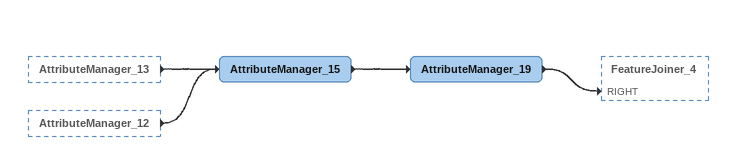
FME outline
AttributeManager_13 [outside]
    -> AttributeManager_15
AttributeManager_12 [outside]
    -> AttributeManager_15
AttributeManager_15
    -> AttributeManager_19
AttributeManager_19
    -> FeatureJoiner_4 [RIGHT]
